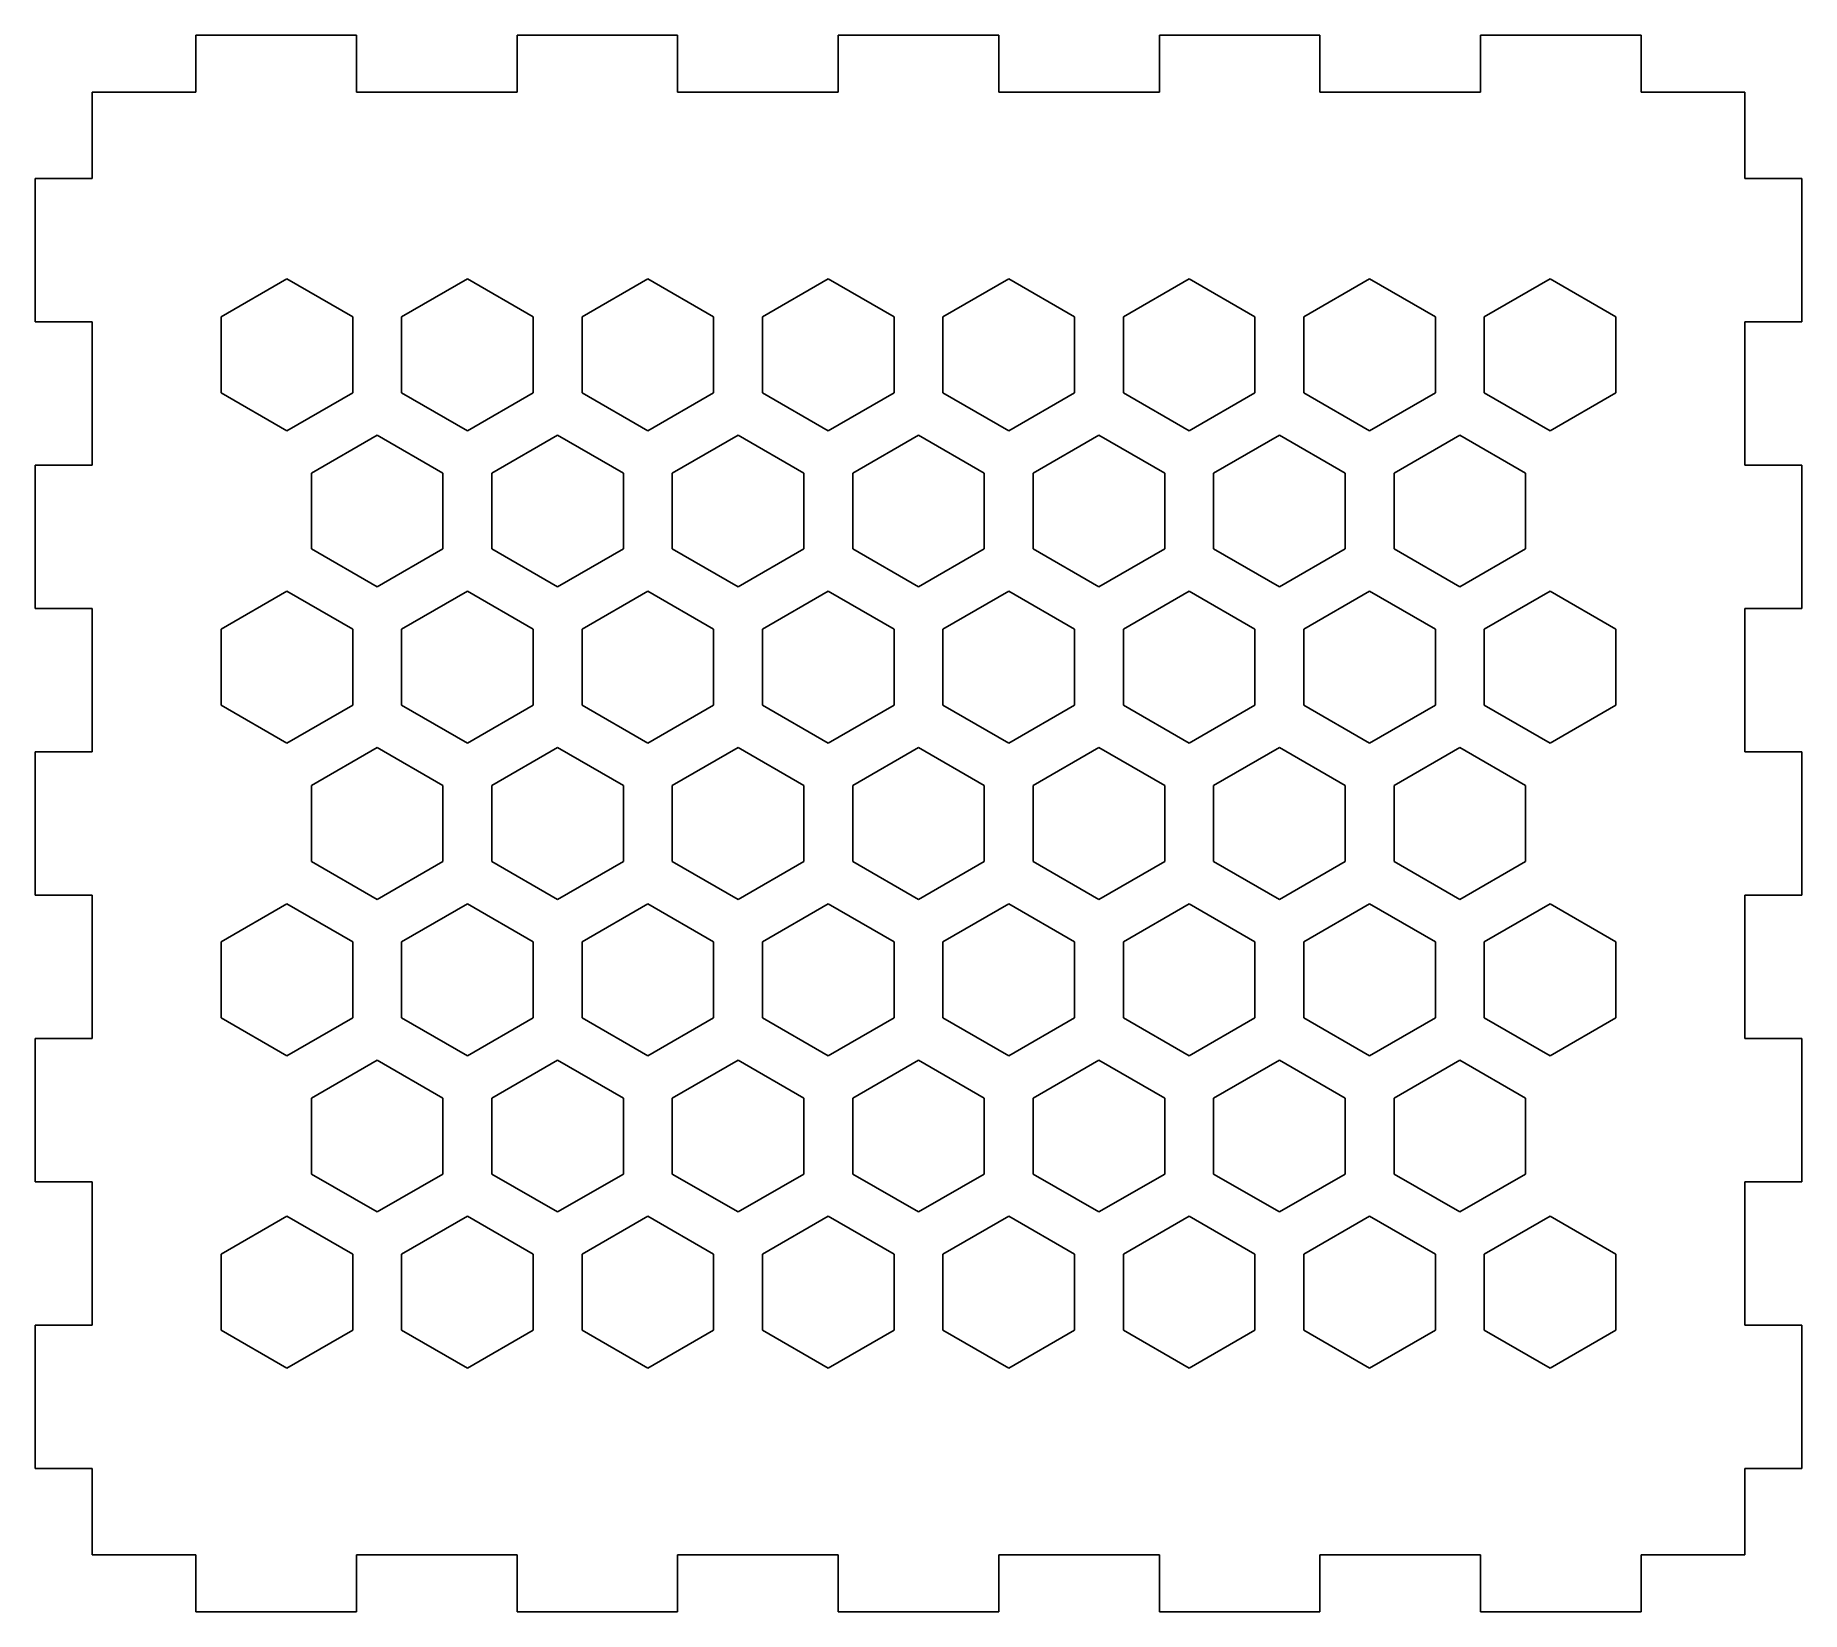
# Model space of a CAD drawing. Header units: millimetres. Extents: x 0 to 93, y 0.1 to 83.1.
import ezdxf

# ---------------------------------------------------------------- set-up
doc = ezdxf.new("R2010")
doc.units = ezdxf.units.MM

msp = doc.modelspace()

# ---------------------------------------------------------------- linework, layer by layer
at = {"color": 7, "linetype": 'Continuous', "lineweight": 25}
for p, q in [((16.909, 83.066), (8.454, 83.066)), ((8.454, 83.066), (8.454, 80.066)), ((16.909, 80.066), (16.909, 83.066)), ((33.819, 83.066), (25.364, 83.066)), ((25.364, 83.066), (25.364, 80.066)), ((33.819, 80.066), (33.819, 83.066)), ((50.727, 83.066), (42.273, 83.066)), ((42.273, 83.066), (42.273, 80.066)), ((50.727, 80.066), (50.727, 83.066)), ((67.637, 83.066), (59.181, 83.066)), ((59.181, 83.066), (59.181, 80.066)), ((67.637, 80.066), (67.637, 83.066)), ((84.545, 83.066), (76.091, 83.066)), ((76.091, 83.066), (76.091, 80.066)), ((84.545, 80.066), (84.545, 83.066)), ((8.454, 80.066), (3, 80.066)), ((3, 80.066), (3, 75.521)), ((25.364, 80.066), (16.909, 80.066)), ((42.273, 80.066), (33.819, 80.066)), ((59.181, 80.066), (50.727, 80.066)), ((76.091, 80.066), (67.637, 80.066)), ((90, 80.066), (84.545, 80.066)), ((90, 75.521), (90, 80.066)), ((3, 75.521), (0, 75.521)), ((0, 75.521), (0, 67.974)), ((93, 75.521), (90, 75.521)), ((93, 67.974), (93, 75.521)), ((13.25, 70.248), (9.786, 68.248)), ((16.714, 68.248), (13.25, 70.248)), ((22.75, 70.248), (19.286, 68.248)), ((26.214, 68.248), (22.75, 70.248)), ((32.25, 70.248), (28.786, 68.248)), ((35.714, 68.248), (32.25, 70.248)), ((41.75, 70.248), (38.286, 68.248)), ((45.214, 68.248), (41.75, 70.248)), ((51.25, 70.248), (47.786, 68.248)), ((54.714, 68.248), (51.25, 70.248)), ((60.75, 70.248), (57.286, 68.248)), ((64.214, 68.248), (60.75, 70.248)), ((70.25, 70.248), (66.786, 68.248)), ((73.714, 68.248), (70.25, 70.248)), ((79.75, 70.248), (76.286, 68.248)), ((83.214, 68.248), (79.75, 70.248)), ((0, 67.974), (3, 67.974)), ((3, 67.974), (3, 60.43)), ((9.786, 68.248), (9.786, 64.248)), ((16.714, 64.248), (16.714, 68.248)), ((19.286, 68.248), (19.286, 64.248)), ((26.214, 64.248), (26.214, 68.248)), ((28.786, 68.248), (28.786, 64.248)), ((35.714, 64.248), (35.714, 68.248)), ((38.286, 68.248), (38.286, 64.248)), ((45.214, 64.248), (45.214, 68.248)), ((47.786, 68.248), (47.786, 64.248)), ((54.714, 64.248), (54.714, 68.248)), ((57.286, 68.248), (57.286, 64.248)), ((64.214, 64.248), (64.214, 68.248)), ((66.786, 68.248), (66.786, 64.248)), ((73.714, 64.248), (73.714, 68.248)), ((76.286, 68.248), (76.286, 64.248)), ((83.214, 64.248), (83.214, 68.248)), ((90, 60.43), (90, 67.974)), ((90, 67.974), (93, 67.974)), ((9.786, 64.248), (13.25, 62.248)), ((13.25, 62.248), (16.714, 64.248)), ((19.286, 64.248), (22.75, 62.248)), ((22.75, 62.248), (26.214, 64.248)), ((28.786, 64.248), (32.25, 62.248)), ((32.25, 62.248), (35.714, 64.248)), ((38.286, 64.248), (41.75, 62.248)), ((41.75, 62.248), (45.214, 64.248)), ((47.786, 64.248), (51.25, 62.248)), ((51.25, 62.248), (54.714, 64.248)), ((57.286, 64.248), (60.75, 62.248)), ((60.75, 62.248), (64.214, 64.248)), ((66.786, 64.248), (70.25, 62.248)), ((70.25, 62.248), (73.714, 64.248)), ((76.286, 64.248), (79.75, 62.248)), ((79.75, 62.248), (83.214, 64.248)), ((18, 62.02), (14.536, 60.02)), ((21.464, 60.02), (18, 62.02)), ((27.5, 62.02), (24.036, 60.02)), ((30.964, 60.02), (27.5, 62.02)), ((37, 62.02), (33.536, 60.02)), ((40.464, 60.02), (37, 62.02)), ((46.5, 62.02), (43.036, 60.02)), ((49.964, 60.02), (46.5, 62.02)), ((56, 62.02), (52.536, 60.02)), ((59.464, 60.02), (56, 62.02)), ((65.5, 62.02), (62.036, 60.02)), ((68.964, 60.02), (65.5, 62.02)), ((75, 62.02), (71.536, 60.02)), ((78.464, 60.02), (75, 62.02)), ((3, 60.43), (0, 60.43)), ((0, 60.43), (0, 52.884)), ((14.536, 60.02), (14.536, 56.02)), ((21.464, 56.02), (21.464, 60.02)), ((24.036, 60.02), (24.036, 56.02)), ((30.964, 56.02), (30.964, 60.02)), ((33.536, 60.02), (33.536, 56.02)), ((40.464, 56.02), (40.464, 60.02)), ((43.036, 60.02), (43.036, 56.02)), ((49.964, 56.02), (49.964, 60.02)), ((52.536, 60.02), (52.536, 56.02)), ((59.464, 56.02), (59.464, 60.02)), ((62.036, 60.02), (62.036, 56.02)), ((68.964, 56.02), (68.964, 60.02)), ((71.536, 60.02), (71.536, 56.02)), ((78.464, 56.02), (78.464, 60.02)), ((93, 60.43), (90, 60.43)), ((93, 52.884), (93, 60.43)), ((14.536, 56.02), (18, 54.02)), ((18, 54.02), (21.464, 56.02)), ((24.036, 56.02), (27.5, 54.02)), ((27.5, 54.02), (30.964, 56.02)), ((33.536, 56.02), (37, 54.02)), ((37, 54.02), (40.464, 56.02)), ((43.036, 56.02), (46.5, 54.02)), ((46.5, 54.02), (49.964, 56.02)), ((52.536, 56.02), (56, 54.02)), ((56, 54.02), (59.464, 56.02)), ((62.036, 56.02), (65.5, 54.02)), ((65.5, 54.02), (68.964, 56.02)), ((71.536, 56.02), (75, 54.02)), ((75, 54.02), (78.464, 56.02)), ((13.25, 53.793), (9.786, 51.793)), ((16.714, 51.793), (13.25, 53.793)), ((22.75, 53.793), (19.286, 51.793)), ((26.214, 51.793), (22.75, 53.793)), ((32.25, 53.793), (28.786, 51.793)), ((35.714, 51.793), (32.25, 53.793)), ((41.75, 53.793), (38.286, 51.793)), ((45.214, 51.793), (41.75, 53.793)), ((51.25, 53.793), (47.786, 51.793)), ((54.714, 51.793), (51.25, 53.793)), ((60.75, 53.793), (57.286, 51.793)), ((64.214, 51.793), (60.75, 53.793)), ((70.25, 53.793), (66.786, 51.793)), ((73.714, 51.793), (70.25, 53.793)), ((79.75, 53.793), (76.286, 51.793)), ((83.214, 51.793), (79.75, 53.793)), ((0, 52.884), (3, 52.884)), ((3, 52.884), (3, 45.339)), ((90, 45.339), (90, 52.884)), ((90, 52.884), (93, 52.884)), ((9.786, 51.793), (9.786, 47.793)), ((16.714, 47.793), (16.714, 51.793)), ((19.286, 51.793), (19.286, 47.793)), ((26.214, 47.793), (26.214, 51.793)), ((28.786, 51.793), (28.786, 47.793)), ((35.714, 47.793), (35.714, 51.793)), ((38.286, 51.793), (38.286, 47.793)), ((45.214, 47.793), (45.214, 51.793)), ((47.786, 51.793), (47.786, 47.793)), ((54.714, 47.793), (54.714, 51.793)), ((57.286, 51.793), (57.286, 47.793)), ((64.214, 47.793), (64.214, 51.793)), ((66.786, 51.793), (66.786, 47.793)), ((73.714, 47.793), (73.714, 51.793)), ((76.286, 51.793), (76.286, 47.793)), ((83.214, 47.793), (83.214, 51.793)), ((9.786, 47.793), (13.25, 45.793)), ((13.25, 45.793), (16.714, 47.793)), ((19.286, 47.793), (22.75, 45.793)), ((22.75, 45.793), (26.214, 47.793)), ((28.786, 47.793), (32.25, 45.793)), ((32.25, 45.793), (35.714, 47.793)), ((38.286, 47.793), (41.75, 45.793)), ((41.75, 45.793), (45.214, 47.793)), ((47.786, 47.793), (51.25, 45.793)), ((51.25, 45.793), (54.714, 47.793)), ((57.286, 47.793), (60.75, 45.793)), ((60.75, 45.793), (64.214, 47.793)), ((66.786, 47.793), (70.25, 45.793)), ((70.25, 45.793), (73.714, 47.793)), ((76.286, 47.793), (79.75, 45.793)), ((79.75, 45.793), (83.214, 47.793)), ((3, 45.339), (0, 45.339)), ((0, 45.339), (0, 37.793)), ((18, 45.566), (14.536, 43.566)), ((21.464, 43.566), (18, 45.566)), ((27.5, 45.566), (24.036, 43.566)), ((30.964, 43.566), (27.5, 45.566)), ((37, 45.566), (33.536, 43.566)), ((40.464, 43.566), (37, 45.566)), ((46.5, 45.566), (43.036, 43.566)), ((49.964, 43.566), (46.5, 45.566)), ((56, 45.566), (52.536, 43.566)), ((59.464, 43.566), (56, 45.566)), ((65.5, 45.566), (62.036, 43.566)), ((68.964, 43.566), (65.5, 45.566)), ((75, 45.566), (71.536, 43.566)), ((78.464, 43.566), (75, 45.566)), ((93, 45.339), (90, 45.339)), ((93, 37.793), (93, 45.339)), ((14.536, 43.566), (14.536, 39.566)), ((21.464, 39.566), (21.464, 43.566)), ((24.036, 43.566), (24.036, 39.566)), ((30.964, 39.566), (30.964, 43.566)), ((33.536, 43.566), (33.536, 39.566)), ((40.464, 39.566), (40.464, 43.566)), ((43.036, 43.566), (43.036, 39.566)), ((49.964, 39.566), (49.964, 43.566)), ((52.536, 43.566), (52.536, 39.566)), ((59.464, 39.566), (59.464, 43.566)), ((62.036, 43.566), (62.036, 39.566)), ((68.964, 39.566), (68.964, 43.566)), ((71.536, 43.566), (71.536, 39.566)), ((78.464, 39.566), (78.464, 43.566)), ((14.536, 39.566), (18, 37.566)), ((18, 37.566), (21.464, 39.566)), ((24.036, 39.566), (27.5, 37.566)), ((27.5, 37.566), (30.964, 39.566)), ((33.536, 39.566), (37, 37.566)), ((37, 37.566), (40.464, 39.566)), ((43.036, 39.566), (46.5, 37.566)), ((46.5, 37.566), (49.964, 39.566)), ((52.536, 39.566), (56, 37.566)), ((56, 37.566), (59.464, 39.566)), ((62.036, 39.566), (65.5, 37.566)), ((65.5, 37.566), (68.964, 39.566)), ((71.536, 39.566), (75, 37.566)), ((75, 37.566), (78.464, 39.566)), ((0, 37.793), (3, 37.793)), ((3, 37.793), (3, 30.248)), ((13.25, 37.339), (9.786, 35.339)), ((16.714, 35.339), (13.25, 37.339)), ((22.75, 37.339), (19.286, 35.339)), ((26.214, 35.339), (22.75, 37.339)), ((32.25, 37.339), (28.786, 35.339)), ((35.714, 35.339), (32.25, 37.339)), ((41.75, 37.339), (38.286, 35.339)), ((45.214, 35.339), (41.75, 37.339)), ((51.25, 37.339), (47.786, 35.339)), ((54.714, 35.339), (51.25, 37.339)), ((60.75, 37.339), (57.286, 35.339)), ((64.214, 35.339), (60.75, 37.339)), ((70.25, 37.339), (66.786, 35.339)), ((73.714, 35.339), (70.25, 37.339)), ((79.75, 37.339), (76.286, 35.339)), ((83.214, 35.339), (79.75, 37.339)), ((90, 30.248), (90, 37.793)), ((90, 37.793), (93, 37.793)), ((9.786, 35.339), (9.786, 31.339)), ((16.714, 31.339), (16.714, 35.339)), ((19.286, 35.339), (19.286, 31.339)), ((26.214, 31.339), (26.214, 35.339)), ((28.786, 35.339), (28.786, 31.339)), ((35.714, 31.339), (35.714, 35.339)), ((38.286, 35.339), (38.286, 31.339)), ((45.214, 31.339), (45.214, 35.339)), ((47.786, 35.339), (47.786, 31.339)), ((54.714, 31.339), (54.714, 35.339)), ((57.286, 35.339), (57.286, 31.339)), ((64.214, 31.339), (64.214, 35.339)), ((66.786, 35.339), (66.786, 31.339)), ((73.714, 31.339), (73.714, 35.339)), ((76.286, 35.339), (76.286, 31.339)), ((83.214, 31.339), (83.214, 35.339)), ((9.786, 31.339), (13.25, 29.339)), ((13.25, 29.339), (16.714, 31.339)), ((19.286, 31.339), (22.75, 29.339)), ((22.75, 29.339), (26.214, 31.339)), ((28.786, 31.339), (32.25, 29.339)), ((32.25, 29.339), (35.714, 31.339)), ((38.286, 31.339), (41.75, 29.339)), ((41.75, 29.339), (45.214, 31.339)), ((47.786, 31.339), (51.25, 29.339)), ((51.25, 29.339), (54.714, 31.339)), ((57.286, 31.339), (60.75, 29.339)), ((60.75, 29.339), (64.214, 31.339)), ((66.786, 31.339), (70.25, 29.339)), ((70.25, 29.339), (73.714, 31.339)), ((76.286, 31.339), (79.75, 29.339)), ((79.75, 29.339), (83.214, 31.339)), ((3, 30.248), (0, 30.248)), ((0, 30.248), (0, 22.702)), ((93, 30.248), (90, 30.248)), ((93, 22.702), (93, 30.248)), ((18, 29.111), (14.536, 27.111)), ((21.464, 27.111), (18, 29.111)), ((27.5, 29.111), (24.036, 27.111)), ((30.964, 27.111), (27.5, 29.111)), ((37, 29.111), (33.536, 27.111)), ((40.464, 27.111), (37, 29.111)), ((46.5, 29.111), (43.036, 27.111)), ((49.964, 27.111), (46.5, 29.111)), ((56, 29.111), (52.536, 27.111)), ((59.464, 27.111), (56, 29.111)), ((65.5, 29.111), (62.036, 27.111)), ((68.964, 27.111), (65.5, 29.111)), ((75, 29.111), (71.536, 27.111)), ((78.464, 27.111), (75, 29.111)), ((14.536, 27.111), (14.536, 23.111)), ((21.464, 23.111), (21.464, 27.111)), ((24.036, 27.111), (24.036, 23.111)), ((30.964, 23.111), (30.964, 27.111)), ((33.536, 27.111), (33.536, 23.111)), ((40.464, 23.111), (40.464, 27.111)), ((43.036, 27.111), (43.036, 23.111)), ((49.964, 23.111), (49.964, 27.111)), ((52.536, 27.111), (52.536, 23.111)), ((59.464, 23.111), (59.464, 27.111)), ((62.036, 27.111), (62.036, 23.111)), ((68.964, 23.111), (68.964, 27.111)), ((71.536, 27.111), (71.536, 23.111)), ((78.464, 23.111), (78.464, 27.111)), ((0, 22.702), (3, 22.702)), ((3, 22.702), (3, 15.157)), ((14.536, 23.111), (18, 21.111)), ((18, 21.111), (21.464, 23.111)), ((24.036, 23.111), (27.5, 21.111)), ((27.5, 21.111), (30.964, 23.111)), ((33.536, 23.111), (37, 21.111)), ((37, 21.111), (40.464, 23.111)), ((43.036, 23.111), (46.5, 21.111)), ((46.5, 21.111), (49.964, 23.111)), ((52.536, 23.111), (56, 21.111)), ((56, 21.111), (59.464, 23.111)), ((62.036, 23.111), (65.5, 21.111)), ((65.5, 21.111), (68.964, 23.111)), ((71.536, 23.111), (75, 21.111)), ((75, 21.111), (78.464, 23.111)), ((90, 15.157), (90, 22.702)), ((90, 22.702), (93, 22.702)), ((13.25, 20.884), (9.786, 18.884)), ((16.714, 18.884), (13.25, 20.884)), ((22.75, 20.884), (19.286, 18.884)), ((26.214, 18.884), (22.75, 20.884)), ((32.25, 20.884), (28.786, 18.884)), ((35.714, 18.884), (32.25, 20.884)), ((41.75, 20.884), (38.286, 18.884)), ((45.214, 18.884), (41.75, 20.884)), ((51.25, 20.884), (47.786, 18.884)), ((54.714, 18.884), (51.25, 20.884)), ((60.75, 20.884), (57.286, 18.884)), ((64.214, 18.884), (60.75, 20.884)), ((70.25, 20.884), (66.786, 18.884)), ((73.714, 18.884), (70.25, 20.884)), ((79.75, 20.884), (76.286, 18.884)), ((83.214, 18.884), (79.75, 20.884)), ((9.786, 18.884), (9.786, 14.884)), ((16.714, 14.884), (16.714, 18.884)), ((19.286, 18.884), (19.286, 14.884)), ((26.214, 14.884), (26.214, 18.884)), ((28.786, 18.884), (28.786, 14.884)), ((35.714, 14.884), (35.714, 18.884)), ((38.286, 18.884), (38.286, 14.884)), ((45.214, 14.884), (45.214, 18.884)), ((47.786, 18.884), (47.786, 14.884)), ((54.714, 14.884), (54.714, 18.884)), ((57.286, 18.884), (57.286, 14.884)), ((64.214, 14.884), (64.214, 18.884)), ((66.786, 18.884), (66.786, 14.884)), ((73.714, 14.884), (73.714, 18.884)), ((76.286, 18.884), (76.286, 14.884)), ((83.214, 14.884), (83.214, 18.884)), ((3, 15.157), (0, 15.157)), ((0, 15.157), (0, 7.611)), ((9.786, 14.884), (13.25, 12.884)), ((13.25, 12.884), (16.714, 14.884)), ((19.286, 14.884), (22.75, 12.884)), ((22.75, 12.884), (26.214, 14.884)), ((28.786, 14.884), (32.25, 12.884)), ((32.25, 12.884), (35.714, 14.884)), ((38.286, 14.884), (41.75, 12.884)), ((41.75, 12.884), (45.214, 14.884)), ((47.786, 14.884), (51.25, 12.884)), ((51.25, 12.884), (54.714, 14.884)), ((57.286, 14.884), (60.75, 12.884)), ((60.75, 12.884), (64.214, 14.884)), ((66.786, 14.884), (70.25, 12.884)), ((70.25, 12.884), (73.714, 14.884)), ((76.286, 14.884), (79.75, 12.884)), ((79.75, 12.884), (83.214, 14.884)), ((93, 15.157), (90, 15.157)), ((93, 7.611), (93, 15.157)), ((0, 7.611), (3, 7.611)), ((3, 7.611), (3, 3.066)), ((90, 3.066), (90, 7.611)), ((90, 7.611), (93, 7.611)), ((3, 3.066), (8.454, 3.066)), ((8.454, 3.066), (8.454, 0.066)), ((16.909, 0.066), (16.909, 3.066)), ((16.909, 3.066), (25.364, 3.066)), ((25.364, 3.066), (25.364, 0.066)), ((33.819, 0.066), (33.819, 3.066)), ((33.819, 3.066), (42.273, 3.066)), ((42.273, 3.066), (42.273, 0.066)), ((50.727, 0.066), (50.727, 3.066)), ((50.727, 3.066), (59.181, 3.066)), ((59.181, 3.066), (59.181, 0.066)), ((67.637, 0.066), (67.637, 3.066)), ((67.637, 3.066), (76.091, 3.066)), ((76.091, 3.066), (76.091, 0.066)), ((84.545, 0.066), (84.545, 3.066)), ((84.545, 3.066), (90, 3.066)), ((8.454, 0.066), (16.909, 0.066)), ((25.364, 0.066), (33.819, 0.066)), ((42.273, 0.066), (50.727, 0.066)), ((59.181, 0.066), (67.637, 0.066)), ((76.091, 0.066), (84.545, 0.066))]:
    msp.add_line(p, q, dxfattribs=at)

doc.saveas('drawing.dxf')
